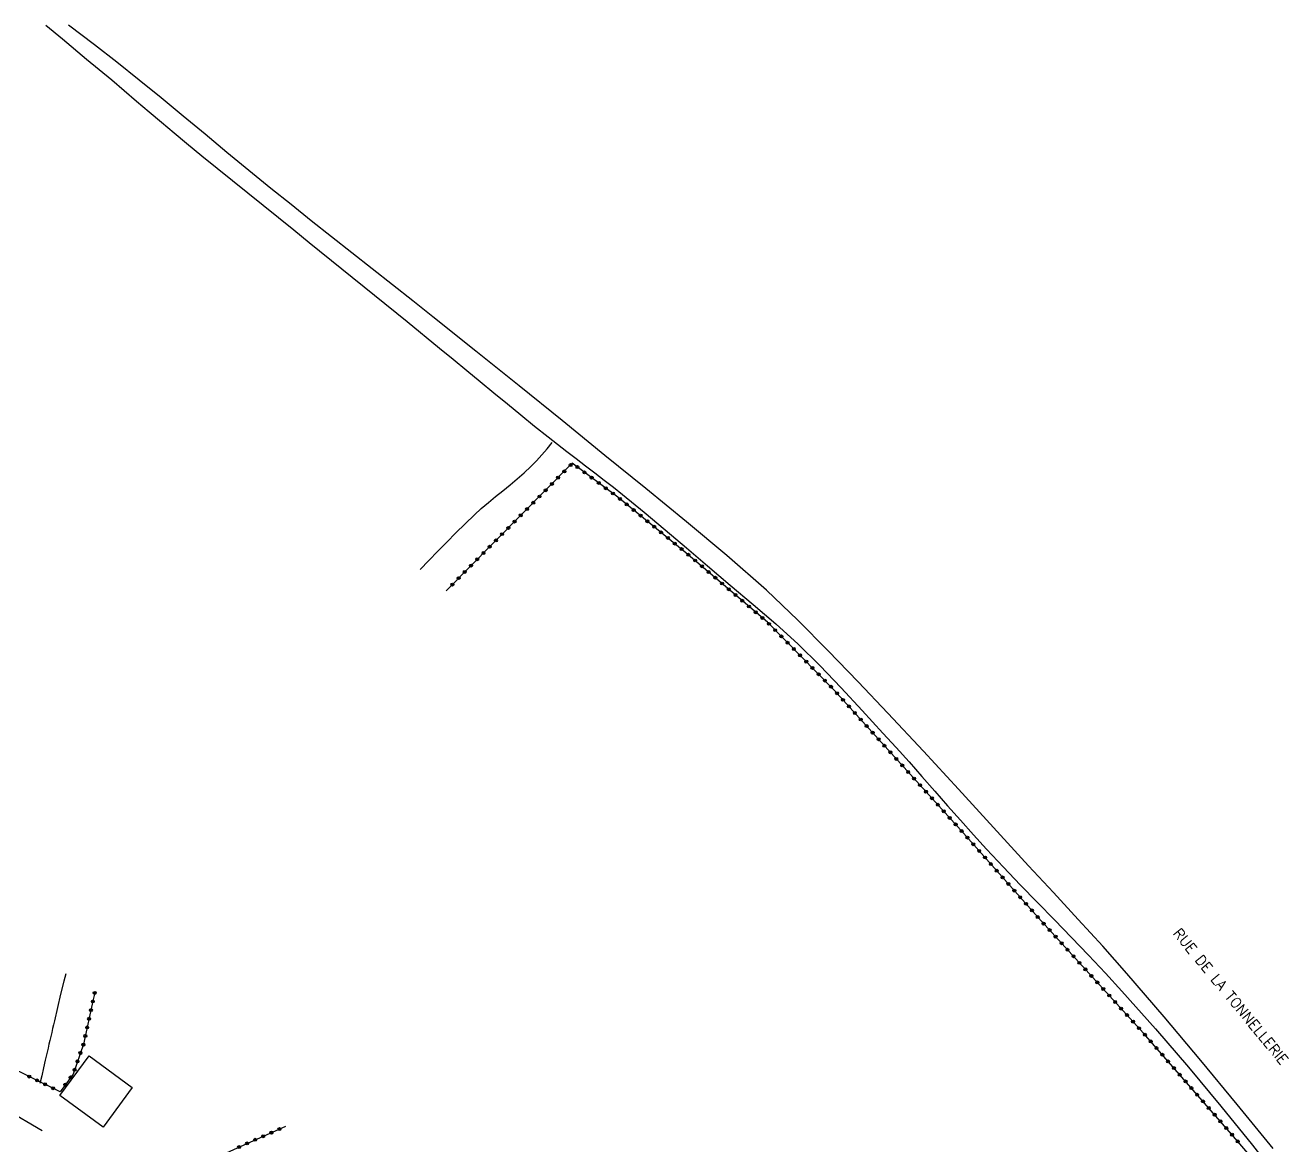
# Model space of a CAD drawing. Header units: millimetres. Extents: x 164000 to 165000, y 124105 to 125000.
# Drawn here: x 164574.7 to 164789.3, y 124809.9 to 125000 of the extents above; entities that cross this region are included whole.
import ezdxf

# ---------------------------------------------------------------- set-up
doc = ezdxf.new("R2010")
doc.units = ezdxf.units.MM
doc.layers.get('0').update_dxf_attribs({"linetype": 'CONTINUOUS'})
for name, color, linetype in [('W0071', 7, 'CONTINUOUS'), ('W0104', 1, 'CONTINUOUS'), ('W0214', 2, 'CONTINUOUS'), ('W0322', 7, 'CONTINUOUS'), ('W0323', 7, 'CONTINUOUS'), ('W0330', 7, 'CONTINUOUS'), ('W0989', 7, 'CONTINUOUS')]:
    doc.layers.add(name, color=color, linetype=linetype)
doc.styles.get("Standard").update_dxf_attribs({"font": 'romans.shx', "width": 0.85})

# ---------------------------------------------------------------- blocks, each defined once
blk = doc.blocks.new('t323o')
at = {"color": 0, "linetype": 'Continuous'}
for radius in [0.25, 0.15]:
    blk.add_circle((0, 0), radius, dxfattribs=at)
blk = doc.blocks.new('t322o')
at = {"color": 0, "linetype": 'Continuous'}
for radius in [0.25, 0.15]:
    blk.add_circle((0, 0), radius, dxfattribs=at)

msp = doc.modelspace()

# ---------------------------------------------------------------- linework, layer by layer
at = {"layer": 'W0071'}
for points in [[(164578.17, 125000), (164580.95, 124997.69), (164585.06, 124994.28), (164587.2, 124992.52), (164589.33, 124990.74), (164591.44, 124988.94), (164593.55, 124987.14), (164595.66, 124985.34), (164597.77, 124983.54), (164599.9, 124981.75), (164602.03, 124979.98), (164604.61, 124977.86), (164607.19, 124975.75), (164609.79, 124973.65), (164612.39, 124971.55), (164614.99, 124969.46), (164617.59, 124967.37), (164620.19, 124965.27), (164622.79, 124963.17), (164628.33, 124958.69), (164633.87, 124954.2), (164639.41, 124949.72), (164644.94, 124945.22), (164647.24, 124943.34), (164649.54, 124941.45), (164651.83, 124939.55), (164654.13, 124937.66), (164656.43, 124935.76), (164658.73, 124933.88), (164661.04, 124932), (164663.36, 124930.14), (164664.93, 124928.91), (164666.51, 124927.68), (164668.09, 124926.47), (164669.68, 124925.27), (164671.26, 124924.06), (164672.84, 124922.84), (164674.42, 124921.62), (164675.98, 124920.37), (164679.61, 124917.39), (164683.21, 124914.36), (164686.79, 124911.31), (164690.36, 124908.26), (164694.24, 124904.99), (164698.14, 124901.74), (164701.99, 124898.43), (164705.74, 124895.01), (164709.46, 124891.34), (164713.07, 124887.57), (164716.61, 124883.75), (164720.14, 124879.91), (164722.37, 124877.47), (164724.57, 124875.01), (164726.75, 124872.54), (164728.93, 124870.06), (164731.11, 124867.57), (164733.29, 124865.1), (164735.49, 124862.64), (164737.72, 124860.2), (164740.56, 124857.16), (164743.43, 124854.15), (164746.33, 124851.17), (164749.24, 124848.19), (164752.14, 124845.21), (164755.02, 124842.21), (164757.87, 124839.17), (164760.68, 124836.1), (164766.36, 124829.69), (164771.94, 124823.19), (164777.43, 124816.61), (164782.81, 124809.95), (164784.4, 124807.92)], [(164786.31, 124809.4), (164780.2, 124816.89), (164774.05, 124824.35), (164767.84, 124831.75), (164761.53, 124839.08), (164757.42, 124843.71), (164753.25, 124848.28), (164749.04, 124852.83), (164744.85, 124857.38), (164738.91, 124863.88), (164732.98, 124870.38), (164727.02, 124876.85), (164720.98, 124883.26), (164715.92, 124888.57), (164710.84, 124893.86), (164705.68, 124899.08), (164700.36, 124904.14), (164693.68, 124910.05), (164686.83, 124915.77), (164679.9, 124921.38), (164672.98, 124927), (164665.72, 124932.93), (164658.43, 124938.81), (164651.11, 124944.68), (164643.79, 124950.53), (164640.37, 124953.26), (164636.93, 124955.98), (164633.5, 124958.7), (164630.06, 124961.41), (164626.62, 124964.12), (164623.18, 124966.84), (164619.75, 124969.57), (164616.33, 124972.31), (164612.58, 124975.35), (164608.86, 124978.42), (164605.15, 124981.5), (164601.44, 124984.59), (164597.72, 124987.67), (164593.97, 124990.71), (164590.2, 124993.72), (164586.38, 124996.68), (164581.98, 125000)]]:
    msp.add_lwpolyline(points, dxfattribs=at)
at = {"layer": 'W0104'}
msp.add_lwpolyline([(164587.86, 124813.03), (164580.53, 124818.42), (164585.47, 124825.13), (164592.8, 124819.74)], close=True, dxfattribs=at)
at = {"layer": 'W0214'}
msp.add_lwpolyline([(164571.35, 124816.1), (164577.55, 124812.45)], dxfattribs=at)
at = {"layer": 'W0322'}
msp.add_lwpolyline([(164580.56, 124819.04), (164571.3, 124823.6)], dxfattribs=at)
at = {"layer": 'W0323'}
for points in [[(164789.3, 124800.14), (164779.26, 124811.86), (164764.32, 124828.99), (164746.44, 124848.62), (164733.33, 124863.44), (164722.58, 124875.31), (164711.81, 124887.26), (164700.55, 124898.69), (164686.73, 124910.51), (164675.15, 124919.95), (164667.45, 124925.67), (164649.8, 124907.85), (164646.07, 124904.03)], [(164586.49, 124836.07), (164586.2, 124834.71), (164584.54, 124827.12), (164582.77, 124822.03), (164580.56, 124819.04)], [(164598.63, 124804.06), (164613.42, 124810.78), (164618.88, 124813.17)]]:
    msp.add_lwpolyline(points, dxfattribs=at)
at = {"layer": 'W0330'}
for points in [[(164641.66, 124907.65), (164643.13, 124909.17), (164644.64, 124910.75), (164646.16, 124912.32), (164647.7, 124913.88), (164649.25, 124915.42), (164650.84, 124916.93), (164652.01, 124917.99), (164653.21, 124919.01), (164654.43, 124920.02), (164655.66, 124921.02), (164656.88, 124922.02), (164658.1, 124923.03), (164659.28, 124924.08), (164660.43, 124925.16), (164661.38, 124926.12), (164662.3, 124927.11), (164663.19, 124928.13), (164664.05, 124929.18)], [(164581.53, 124839.02), (164581.19, 124837.81), (164580.65, 124835.57), (164580.13, 124833.31), (164579.61, 124831.07), (164579.45, 124830.4), (164579.3, 124829.74), (164579.14, 124829.07), (164578.99, 124828.41), (164578.83, 124827.74), (164578.68, 124827.08), (164578.52, 124826.42), (164578.37, 124825.75), (164578.06, 124824.42), (164577.75, 124823.09), (164577.44, 124821.76), (164577.12, 124820.43)]]:
    msp.add_lwpolyline(points, dxfattribs=at)

# ---------------------------------------------------------------- block references
at = {"layer": 'W0322', "rotation": 153.8122158746847}
for p in [(164575.34, 124821.61), (164576.68, 124820.95), (164578.03, 124820.29), (164579.38, 124819.63)]:
    msp.add_blockref('t322o', p, dxfattribs=at)
at = {"layer": 'W0323'}
for p, rotation in [((164666.1, 124924.3), 225.2681429365934), ((164667.16, 124925.37), 225.2681429365934), ((164668.32, 124925.03), 143.3630593065309), ((164663.99, 124922.17), 225.2681429365934), ((164665.04, 124923.24), 225.2681429365934), ((164669.52, 124924.13), 143.3630593065309), ((164670.73, 124923.24), 143.3630593065309), ((164671.93, 124922.34), 143.3630593065309), ((164661.88, 124920.04), 225.2681429365934), ((164662.93, 124921.11), 225.2681429365934), ((164673.13, 124921.45), 143.3630593065309), ((164674.34, 124920.55), 143.3630593065309), ((164659.77, 124917.91), 225.2681429365934), ((164660.82, 124918.98), 225.2681429365934), ((164675.53, 124919.64), 140.8239196078267), ((164676.69, 124918.69), 140.8239196078267), ((164657.65, 124915.78), 225.2681429365934), ((164658.71, 124916.85), 225.2681429365934), ((164677.85, 124917.74), 140.8239196078267), ((164679.02, 124916.8), 140.8239196078267), ((164680.18, 124915.85), 140.8239196078267), ((164655.54, 124913.65), 225.2681429365934), ((164656.6, 124914.71), 225.2681429365934), ((164681.34, 124914.9), 140.8239196078267), ((164682.5, 124913.95), 140.8239196078267), ((164653.43, 124911.52), 225.2681429365934), ((164654.49, 124912.58), 225.2681429365934), ((164683.67, 124913.01), 140.8239196078267), ((164684.83, 124912.06), 140.8239196078267), ((164651.32, 124909.39), 225.2681429365934), ((164652.38, 124910.45), 225.2681429365934), ((164685.99, 124911.11), 140.8239196078267), ((164687.15, 124910.15), 139.4636529637761), ((164688.29, 124909.18), 139.4636529637761), ((164649.21, 124907.25), 225.6805278175928), ((164650.27, 124908.32), 225.2681429365934), ((164689.43, 124908.2), 139.4636529637761), ((164690.57, 124907.23), 139.4636529637761), ((164647.12, 124905.1), 225.6805278175928), ((164648.17, 124906.18), 225.6805278175928), ((164691.71, 124906.25), 139.4636529637761), ((164692.85, 124905.28), 139.4636529637761), ((164693.99, 124904.3), 139.4636529637761), ((164695.13, 124903.33), 139.4636529637761), ((164696.27, 124902.35), 139.4636529637761), ((164697.41, 124901.38), 139.4636529637761), ((164698.55, 124900.4), 139.4636529637761), ((164699.69, 124899.43), 139.4636529637761), ((164700.81, 124898.43), 134.5657581129184), ((164701.86, 124897.36), 134.5657581129184), ((164702.91, 124896.29), 134.5657581129184), ((164703.96, 124895.23), 134.5657581129184), ((164705.02, 124894.16), 134.5657581129184), ((164706.07, 124893.09), 134.5657581129184), ((164707.12, 124892.02), 134.5657581129184), ((164708.17, 124890.95), 134.5657581129184), ((164709.23, 124889.88), 134.5657581129184), ((164710.28, 124888.81), 134.5657581129184), ((164711.33, 124887.75), 134.5657581129184), ((164712.36, 124886.65), 132.0473022977412), ((164713.36, 124885.54), 132.0473022977412), ((164714.37, 124884.42), 132.0473022977412), ((164715.37, 124883.31), 132.0473022977412), ((164716.38, 124882.2), 132.0473022977412), ((164717.38, 124881.08), 132.0473022977412), ((164718.39, 124879.97), 132.0473022977412), ((164719.39, 124878.85), 132.0473022977412), ((164720.39, 124877.74), 132.0473022977412), ((164721.4, 124876.63), 132.0473022977412), ((164722.4, 124875.51), 132.0473022977412), ((164723.41, 124874.4), 132.1516234527457), ((164724.42, 124873.29), 132.1516234527457), ((164725.42, 124872.18), 132.1516234527457), ((164726.43, 124871.06), 132.1516234527457), ((164727.44, 124869.95), 132.1516234527457), ((164728.44, 124868.84), 132.1516234527457), ((164729.45, 124867.73), 132.1516234527457), ((164730.46, 124866.62), 132.1516234527457), ((164731.46, 124865.5), 132.1516234527457), ((164732.47, 124864.39), 132.1516234527457), ((164733.47, 124863.28), 131.4993872691891), ((164734.47, 124862.16), 131.4993872691891), ((164735.46, 124861.03), 131.4993872691891), ((164736.46, 124859.91), 131.4993872691891), ((164737.45, 124858.78), 131.4993872691891), ((164738.44, 124857.66), 131.4993872691891), ((164739.44, 124856.54), 131.4993872691891), ((164740.43, 124855.41), 131.4993872691891), ((164741.43, 124854.29), 131.4993872691891), ((164742.42, 124853.17), 131.4993872691891), ((164743.41, 124852.04), 131.4993872691891), ((164744.41, 124850.92), 131.4993872691891), ((164745.4, 124849.8), 131.4993872691891), ((164746.4, 124848.67), 131.4993872691891), ((164747.4, 124847.56), 132.3284199623098), ((164748.41, 124846.46), 132.3284199623098), ((164749.42, 124845.35), 132.3284199623098), ((164750.43, 124844.24), 132.3284199623098), ((164751.44, 124843.13), 132.3284199623098), ((164752.46, 124842.02), 132.3284199623098), ((164753.47, 124840.91), 132.3284199623098), ((164754.48, 124839.8), 132.3284199623098), ((164755.49, 124838.69), 132.3284199623098), ((164756.5, 124837.58), 132.3284199623098), ((164757.51, 124836.47), 132.3284199623098), ((164586.12, 124834.35), 257.6629364969805), ((164586.43, 124835.81), 258.2051386831677), ((164758.52, 124835.37), 132.3284199623098), ((164759.53, 124834.26), 132.3284199623098), ((164585.8, 124832.88), 257.6629364969805), ((164760.54, 124833.15), 132.3284199623098), ((164761.55, 124832.04), 132.3284199623098), ((164585.16, 124829.95), 257.6629364969805), ((164585.48, 124831.42), 257.6629364969805), ((164762.56, 124830.93), 132.3284199623098), ((164763.57, 124829.82), 132.3284199623098), ((164584.84, 124828.49), 257.6629364969805), ((164764.57, 124828.71), 131.0896891867168), ((164584.02, 124825.61), 250.7782000484981), ((164584.51, 124827.02), 250.7782000484981), ((164765.56, 124827.58), 131.0896891867168), ((164766.54, 124826.45), 131.0896891867168), ((164583.52, 124824.19), 250.7782000484981), ((164767.53, 124825.31), 131.0896891867168), ((164768.51, 124824.18), 131.0896891867168), ((164582.35, 124821.46), 233.5502062131251), ((164583.03, 124822.77), 250.7782000484981), ((164769.5, 124823.05), 131.0896891867168), ((164770.48, 124821.92), 131.0896891867168), ((164581.46, 124820.25), 233.5502062131251), ((164771.47, 124820.79), 131.0896891867168), ((164772.46, 124819.66), 131.0896891867168), ((164773.44, 124818.53), 131.0896891867168), ((164774.43, 124817.4), 131.0896891867168), ((164775.41, 124816.27), 131.0896891867168), ((164776.4, 124815.14), 131.0896891867168), ((164617.77, 124812.69), 23.63686183925749), ((164777.39, 124814.01), 131.0896891867168), ((164778.37, 124812.88), 131.0896891867168), ((164613.65, 124810.88), 23.63686183925749), ((164615.02, 124811.49), 23.63686183925749), ((164616.4, 124812.09), 23.63686183925749), ((164779.36, 124811.75), 130.5815580365575), ((164780.33, 124810.61), 130.5815580365575), ((164610.92, 124809.65), 24.45796124517069), ((164612.28, 124810.27), 24.45796124517069)]:
    msp.add_blockref('t323o', p, dxfattribs=dict(at, rotation=rotation))

# ---------------------------------------------------------------- texts
at = {"layer": 'W0989'}
msp.add_text('RUE DE LA TONNELLERIE', height=1.75, rotation=309.4535, dxfattribs=at).set_placement((164769.24, 124845.87))

doc.saveas('drawing.dxf')
